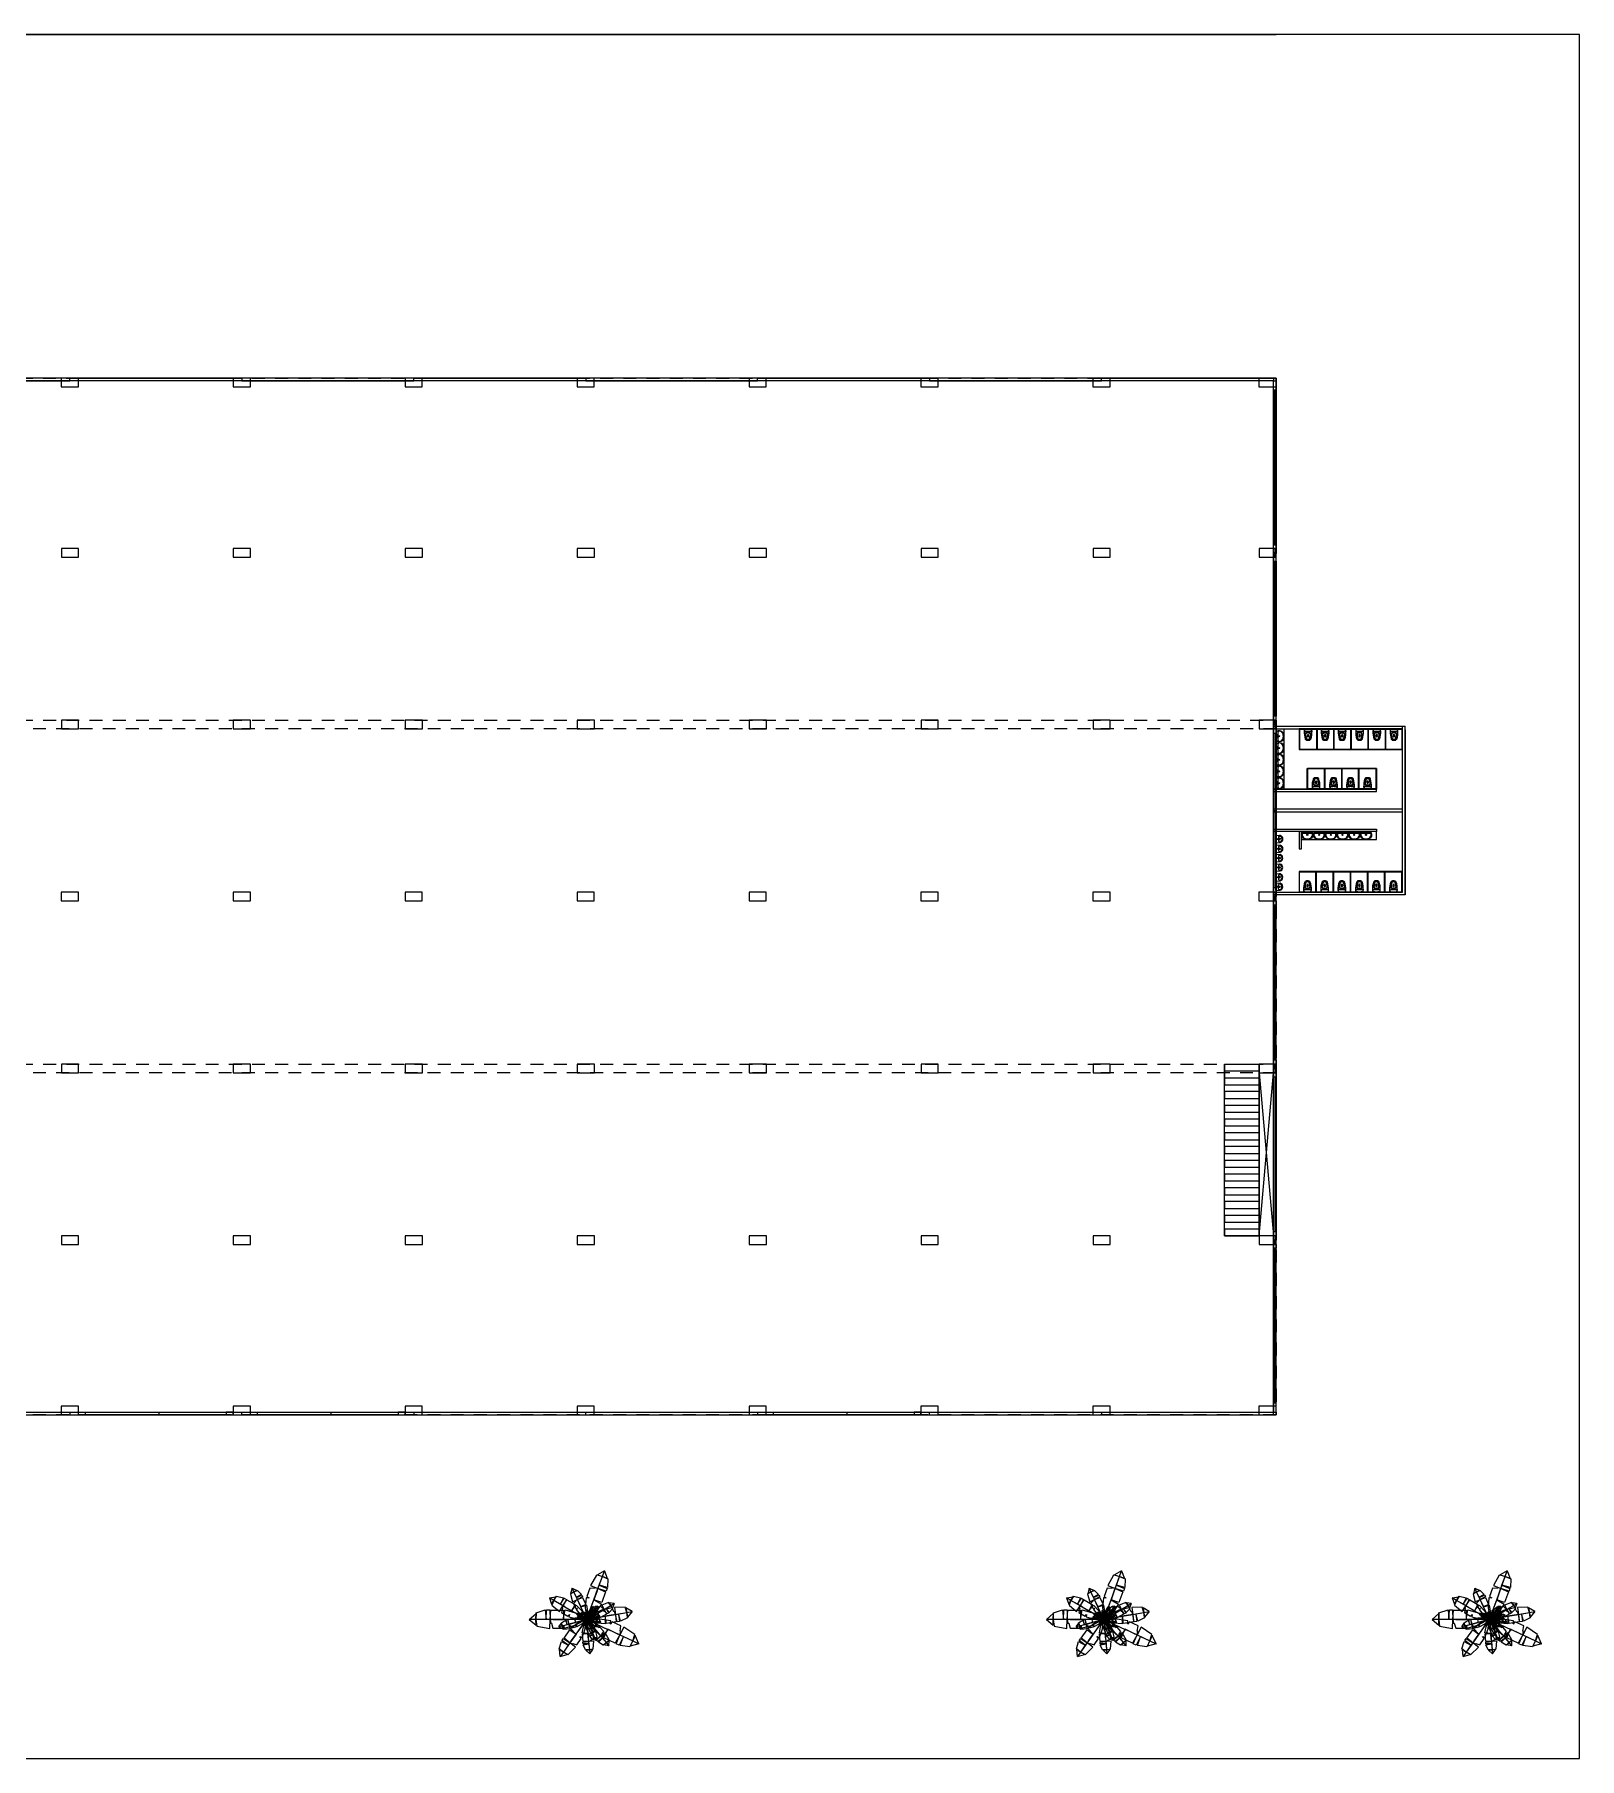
# Model space of a CAD drawing. Header units: millimetres. Extents: x 332 to 3202, y 307 to 1426.
# Drawn here: x 2839.2 to 2929.1, y 588.9 to 689.2 of the extents above; entities that cross this region are included whole.
import ezdxf

# ---------------------------------------------------------------- set-up
doc = ezdxf.new("R2010")
doc.units = ezdxf.units.MM
doc.linetypes.add('JIS_02_0.7', pattern=[1.35, 0.75, -0.6])

# ---------------------------------------------------------------- blocks, each defined once
blk = doc.blocks.new('vaso_cx_acoplada_1')
at = {"linetype": 'Continuous'}
for centre in [(-0.11, -0.24), (0.12, -0.24)]:
    blk.add_circle(centre, 0.008, dxfattribs=at)
for centre, radius, start, end in [((-0.11, -0.18), 0.11, 136.5326, 180), ((1.38, -0.2), 1.6, 179.59, 196.6011), ((-0.1, -0.18), 0.11, 136.5326, 164.4946), ((0, -0.21), 0.215, 163.9784, 171.5717), ((-0.2, -0.18), 0.008, 171.5717, 263.6349), ((0, -0.21), 0.215, 171.5717, 179.2851), ((0.01, 1.7), 1.9, 263.6349, 270), ((1.38, -0.2), 1.59, 180.5244, 196.1957), ((-0.25, -0.06), 0.07, 321.8555, 326.3665), ((-0.18, -0.11), 0.01, 95.7172, 146.3665), ((0.01, -1.99), 1.9, 90, 95.7172), ((-0.16, -0.12), 0.0225, 114.5237, 139.2949), ((-0.24, -0.06), 0.07, 321.8555, 326.3665), ((-0.08, -0.63), 0.08, 196.6011, 260.4041), ((-0.07, -0.36), 0.075, 120.5583, 184.2477), ((0.85, -0.29), 1, 184.2477, 200.2598), ((-0.07, -0.62), 0.08, 196.1957, 260.8899), ((-0.06, -0.38), 0.075, 116.109, 182.0289), ((0.66, -0.36), 0.8, 182.0289, 200.9188), ((0.01, -0.49), 0.225, 90, 120.5583), ((0.01, -0.52), 0.225, 90, 116.109), ((-0.06, -0.63), 0.026, 200.2598, 262.5367), ((0.01, -0.12), 0.586, 260.8899, 270), ((0.01, -0.12), 0.6, 260.4041, 270), ((-0.06, -0.63), 0.026, 200.9188, 262.8803), ((0.01, -0.12), 0.546, 262.5367, 270), ((0.03, -0.45), 0.0677, 144.0457, 163.2777), ((0.05, -0.45), 0.0893, 163.2777, 172.1219), ((-0.04, -0.44), 0.00416, 309.4719, 346.4901), ((-0.04, -0.45), 0.00501, 140.0137, 160.5298), ((0.02, -0.46), 0.0636, 167.7779, 198.8244), ((0.02, -0.46), 0.0664, 197.8884, 217.9267), ((0.01, -0.44), 0.0515, 119.7295, 144.0457), ((0.01, -0.47), 0.0536, 217.9267, 242.0063), ((0.01, -0.42), 0.0347, 90, 119.7295), ((0.01, -0.48), 0.0398, 242.0063, 270), ((0.01, -1.99), 1.9, 84.2828, 90), ((0.01, 1.7), 1.9, 270, 276.3651), ((0.01, -0.49), 0.225, 59.4417, 90), ((0.01, -0.52), 0.225, 63.891, 90), ((0.01, -0.42), 0.0347, 60.2705, 90), ((0.01, -0.48), 0.0398, 270, 297.9937), ((0.01, -0.12), 0.546, 270, 277.4633), ((0.01, -0.12), 0.586, 270, 279.1101), ((0.01, -0.12), 0.6, 270, 279.5959), ((0, -0.44), 0.0515, 35.9543, 60.2705), ((0, -0.47), 0.0536, 297.9937, 322.0733), ((-0.02, -0.45), 0.0677, 16.7223, 35.9543), ((-0.01, -0.46), 0.0664, 322.0733, 342.1116), ((-0.04, -0.45), 0.0893, 7.8781, 16.7223), ((0.06, -0.44), 0.00416, 193.5099, 230.5281), ((0.05, -0.45), 0.00501, 19.4702, 39.9863), ((-0.01, -0.46), 0.0636, 341.1756, 12.2221), ((0.07, -0.63), 0.026, 277.1197, 339.0812), ((0.07, -0.63), 0.026, 277.4633, 339.7402), ((-0.65, -0.36), 0.8, 339.0812, 357.9711), ((0.07, -0.38), 0.075, 357.9711, 63.891), ((-0.84, -0.29), 1, 339.7402, 355.7523), ((0.09, -0.62), 0.08, 279.1101, 343.8043), ((0.09, -0.63), 0.08, 279.5959, 343.3989), ((0.08, -0.36), 0.075, 355.7523, 59.4417), ((-1.36, -0.2), 1.59, 343.8043, 359.4756), ((-1.36, -0.2), 1.6, 343.3989, 0.41), ((0.17, -0.12), 0.0225, 40.7051, 65.4763), ((0.25, -0.06), 0.07, 213.6335, 218.1445), ((0.19, -0.11), 0.01, 33.6335, 84.2828), ((0.11, -0.18), 0.11, 15.5054, 43.4674), ((0.26, -0.06), 0.07, 213.6335, 218.1445), ((0.13, -0.18), 0.11, 0, 43.4674), ((0.01, -0.21), 0.215, 8.4283, 16.0216), ((0.22, -0.18), 0.008, 276.3651, 8.4283), ((0.01, -0.21), 0.215, 0.7149, 8.4283)]:
    blk.add_arc(centre, radius, start, end, dxfattribs=at)
blk = doc.blocks.new('mictorio')
for p, q in [((-0.21, 0), (0.21, 0)), ((-0.22, -0.01), (-0.2, -0.24)), ((-0.17, -0.19), (-0.16, -0.24)), ((-0.14, -0.16), (0.14, -0.16)), ((0.17, -0.19), (0.16, -0.24)), ((0.22, -0.01), (0.2, -0.24))]:
    blk.add_line(p, q)
for centre, radius in [((-0.03, -0.2), 0.0107), ((-0.03, -0.23), 0.0107), ((0, -0.07), 0.0286), ((0, -0.07), 0.0143), ((0, -0.18), 0.0107), ((0, -0.24), 0.0107), ((0.03, -0.2), 0.0107), ((0.03, -0.23), 0.0107)]:
    blk.add_circle(centre, radius)
for centre, radius, start, end in [((-0.21, -0.01), 0.00716, 90, 184.572), ((0.21, -0.01), 0.00716, 355.428, 90), ((-0.13, -0.23), 0.0737, 108.6318, 194.8504), ((0, -0.19), 0.209, 195.6529, 344.3471), ((-0.14, -0.19), 0.0286, 90, 187.7652), ((0, -0.18), 0.174, 198.6893, 341.3107), ((0.14, -0.19), 0.0286, 352.2348, 90), ((0.13, -0.23), 0.0737, 345.1496, 71.3682)]:
    blk.add_arc(centre, radius, start, end)
blk = doc.blocks.new('lavatorio_66x45')
blk.add_lwpolyline([(-0.28, -0.03, -0.247757), (-0.23, 0), (0, 0), (0.23, 0, -0.247757), (0.28, -0.03, -0.523187), (0.13, -0.44, -0.064231), (0, -0.45, -0.064231), (-0.13, -0.44, -0.523187)], format="xyb", close=True)
for points in [[(0.12, -0.41, 0.331039), (0.3, -0.19, 0.428943), (0.22, -0.11), (0, -0.11), (-0.22, -0.11, 0.428943), (-0.3, -0.19, 0.331039), (-0.12, -0.41)], [(-0.28, -0.05, -0.019603), (-0.27, -0.04, -0.247757), (-0.23, -0.01), (0.23, -0.01, -0.247757), (0.27, -0.04, -0.019603), (0.28, -0.05, -0.064281)]]:
    blk.add_lwpolyline(points, format="xyb")
for centre, radius in [((-0.07, -0.05), 0.0234), ((0, -0.19), 0.03), ((0, -0.05), 0.0234), ((0.07, -0.05), 0.0234)]:
    blk.add_circle(centre, radius)
for start, end in [(253.4907, 270), (270, 286.5093)]:
    blk.add_arc((0, 0.05), 0.477, start, end)
blk = doc.blocks.new('3DLF-P1')
at = {"color": 84}
blk.add_line((-0.98, 0, 0.17), (0, 0, 0.17), dxfattribs=at)
for points in [[(-19.36, 0, -5.26), (-17.06, 1.97, -1.97), (-17.11, 0, -1.36), (-19.36, 0, -5.26)], [(-19.36, 0, -5.26), (-17.06, -1.97, -1.97), (-17.11, 0, -1.36), (-19.36, 0, -5.26)], [(-17.11, 0, -1.36), (-17.01, 2.24, -1.53), (-13.94, 3.24, 0.14), (-13.65, 0, 0.64)], [(-17.11, 0, -1.36), (-16.8, -2.24, -1.41), (-12.43, -2.99, 1.04), (-12.35, 0, 1.39)], [(-13.65, 0, 0.64), (-13.51, 3.24, 0.39), (-12.42, 3.24, 1.02), (-12.35, 0, 1.39)], [(-12.35, 0, 1.39), (-12.1, 3.14, 2.23), (-7.85, 3.14, 2.23), (-7.85, 0, 1.39)]]:
    blk.add_3dface(points, dxfattribs=at)
for points, invisible_edges in [([(-12.35, 0, 1.39), (-12.1, -1.21, 1.71), (-11.85, -1.21, 1.71), (-11.85, 0, 1.39)], 4), ([(-11.85, 0, 1.39), (-11.85, -1.21, 1.71), (-11.35, -2.9, 2.16), (-11.35, 0, 1.39)], 5), ([(-11.35, 0, 1.39), (-11.35, -2.9, 2.16), (-8.1, -2.9, 2.16), (-7.85, -1.93, 1.9)], 9), ([(-11.35, 0, 1.39), (-7.85, 0, 1.39), (-7.85, -1.93, 1.9)], 10), ([(-7.88, 0, 1.39), (-7.29, 3.2, 1.86), (-3.87, 2.22, 1.08), (-3.94, 0, 0.69)], 4), ([(-7.88, 0, 1.39), (-7.82, -1.97, 1.73), (-7.54, -2.95, 1.86), (-3.88, -1.97, 1.04)], 9), ([(-7.88, 0, 1.39), (-3.88, -1.97, 1.04), (-1.22, -0.49, 0.3), (-0.98, 0, 0.17)], 1), ([(-3.94, 0, 0.69), (-3.87, 2.22, 1.08), (-1.21, 0.74, 0.35)], 9), ([(-3.94, 0, 0.69), (-1.21, 0.74, 0.35), (-0.98, 0, 0.17)], 1)]:
    blk.add_3dface(points, dxfattribs=dict(at, invisible_edges=invisible_edges))
blk = doc.blocks.new('PALMEIRA')
at = {"color": 252}
blk.add_circle((0, 0), 0.0227, dxfattribs=at)
at = {"color": 84}
for p, xscale, yscale, zscale, rotation in [((0, 0, 1.709), 0.03375, 0.03375, 0.03375, 250), ((0, 0, 1.69), 0.028125, 0.028125, 0.028125, 329.9999999999999), ((0, 0, 1.827), 0.028125, 0.028125, 0.028125, 329.9999999999999), ((0, 0, 1.911), 0.0225, 0.0225, 0.0225, 295.1447856306789), ((0, 0, 1.874), 0.020625, 0.020625, 0.020625, 210), ((0, 0.009, 1.755), 0.03000000000000001, 0.03000000000000001, 0.03000000000000001, 55), ((0, 0, 1.939), 0.01875000000000001, 0.01875000000000001, 0.01875000000000001, 15), ((0, 0, 1.912), 0.0225, 0.0225, 0.0225, 95), ((0, 0, 1.659), 0.03750000000000001, 0.03750000000000001, 0.03750000000000001, 155), ((0, 0, 1.805), 0.03000000000000001, 0.03000000000000001, 0.03000000000000001, 190)]:
    blk.add_blockref('3DLF-P1', p, dxfattribs=dict(at, xscale=xscale, yscale=yscale, zscale=zscale, rotation=rotation))
at = {"color": 84, "xscale": 0.03750000000000001, "yscale": 0.03750000000000001, "zscale": 0.03750000000000001}
blk.add_blockref('3DLF-P1', (0, 0, 1.635), dxfattribs=at)
at = {"color": 84, "extrusion": (0.721942, -0.193444, 0.664364), "xscale": 0.009375000000000001, "yscale": 0.009375000000000001, "zscale": 0.009375000000000001, "rotation": 257.2160735877907}
blk.add_blockref('3DLF-P1', (0, 1.455, 1.293), dxfattribs=at)
at = {"color": 56}
for p, xscale, yscale, zscale, rotation in [((0, 0, 1.696), 0.0225, 0.0225, 0.0225, 130.2363583092738), ((0, 0, 1.834), 0.015, 0.015, 0.015, 113.1985905136482), ((0, 0, 1.946), 0.01125, 0.01125, 0.01125, 230.1944289077348)]:
    blk.add_blockref('3DLF-P1', p, dxfattribs=dict(at, xscale=xscale, yscale=yscale, zscale=zscale, rotation=rotation))
at = {"color": 84, "extrusion": (-0.657265, 0.176114, 0.732793), "xscale": 0.009375000000000001, "yscale": 0.009375000000000001, "zscale": 0.009375000000000001, "rotation": 254.1723377001319}
blk.add_blockref('3DLF-P1', (0.005, 1.325, 1.426), dxfattribs=at)

msp = doc.modelspace()

# ---------------------------------------------------------------- linework, layer by layer
at = {"color": 3}
for p, q in [((2929.078, 689.159), (2773.478, 689.159)), ((2791.128, 689.159), (2911.428, 689.159)), ((2929.078, 669.159), (2929.078, 689.159)), ((2929.078, 608.859), (2929.078, 669.159)), ((2929.078, 608.859), (2929.078, 669.159)), ((2911.29, 648.909), (2918.931, 648.909)), ((2911.29, 648.759), (2918.781, 648.759)), ((2911.428, 639.26), (2911.428, 648.909)), ((2911.428, 643.934), (2911.428, 648.609)), ((2911.44, 648.909), (2911.44, 648.759)), ((2912.766, 648.759), (2912.766, 647.559)), ((2918.751, 648.729), (2912.766, 648.729)), ((2913.781, 648.759), (2912.781, 648.759)), ((2912.781, 648.759), (2912.781, 647.559)), ((2912.781, 648.759), (2912.781, 647.559)), ((2912.796, 648.759), (2912.796, 647.559)), ((2914.781, 648.759), (2913.781, 648.759)), ((2913.781, 648.759), (2913.781, 647.559)), ((2913.811, 648.759), (2913.811, 647.559)), ((2914.766, 648.759), (2914.766, 647.559)), ((2915.781, 648.759), (2914.781, 648.759)), ((2914.781, 648.759), (2914.781, 647.559)), ((2914.781, 648.759), (2914.781, 647.559)), ((2914.796, 648.759), (2914.796, 647.559)), ((2915.766, 648.759), (2915.766, 647.559)), ((2916.781, 648.759), (2915.781, 648.759)), ((2915.781, 648.759), (2915.781, 647.559)), ((2915.781, 648.759), (2915.781, 647.559)), ((2915.796, 648.759), (2915.796, 647.559)), ((2916.766, 648.759), (2916.766, 647.559)), ((2917.781, 648.759), (2916.781, 648.759)), ((2916.781, 648.759), (2916.781, 647.559)), ((2916.781, 648.759), (2916.781, 647.559)), ((2916.796, 648.759), (2916.796, 647.559)), ((2917.766, 648.759), (2917.766, 647.559)), ((2917.781, 648.759), (2917.781, 647.559)), ((2918.781, 648.759), (2917.781, 648.759)), ((2917.796, 648.759), (2917.796, 647.559)), ((2918.751, 648.759), (2918.751, 647.559)), ((2918.781, 639.259), (2918.781, 648.909)), ((2918.781, 647.559), (2918.781, 648.759)), ((2918.931, 639.109), (2918.931, 648.909)), ((2918.931, 648.709), (2918.931, 648.309)), ((2918.931, 648.409), (2918.931, 639.109)), ((2912.766, 647.589), (2918.781, 647.589)), ((2912.766, 647.559), (2912.781, 647.559)), ((2912.781, 647.559), (2913.781, 647.559)), ((2913.781, 647.559), (2913.781, 647.589)), ((2913.781, 647.559), (2914.781, 647.559)), ((2914.781, 647.559), (2915.781, 647.559)), ((2915.781, 647.559), (2916.781, 647.559)), ((2916.781, 647.559), (2917.781, 647.559)), ((2917.781, 647.559), (2918.781, 647.559)), ((2913.248, 645.259), (2913.248, 646.459)), ((2913.248, 646.459), (2917.278, 646.459)), ((2917.278, 646.429), (2913.248, 646.429)), ((2913.263, 645.259), (2913.263, 646.459)), ((2914.263, 646.459), (2913.263, 646.459)), ((2913.263, 645.259), (2913.263, 646.459)), ((2913.278, 645.259), (2913.278, 646.459)), ((2914.248, 645.259), (2914.248, 646.459)), ((2914.263, 645.259), (2914.263, 646.459)), ((2915.263, 646.459), (2914.263, 646.459)), ((2914.263, 645.259), (2914.263, 646.459)), ((2914.278, 645.259), (2914.278, 646.459)), ((2915.248, 645.259), (2915.248, 646.459)), ((2915.263, 645.259), (2915.263, 646.459)), ((2916.263, 646.459), (2915.263, 646.459)), ((2915.263, 645.259), (2915.263, 646.459)), ((2915.278, 645.259), (2915.278, 646.459)), ((2916.233, 645.259), (2916.233, 646.459)), ((2916.263, 645.259), (2916.263, 646.459)), ((2917.263, 646.459), (2916.263, 646.459)), ((2916.263, 646.459), (2916.263, 646.429)), ((2917.248, 645.259), (2917.248, 646.459)), ((2917.263, 645.259), (2917.263, 646.459)), ((2917.263, 645.259), (2917.263, 646.459)), ((2917.278, 646.459), (2917.263, 646.459)), ((2917.278, 645.259), (2917.278, 646.459)), ((2917.278, 646.459), (2917.278, 645.259)), ((2917.278, 645.259), (2911.278, 645.259)), ((2911.278, 645.259), (2912.263, 645.259)), ((2911.278, 645.109), (2917.278, 645.109)), ((2911.428, 645.259), (2911.428, 645.259)), ((2911.428, 644.109), (2911.428, 645.109)), ((2912.263, 645.259), (2912.248, 645.259)), ((2912.263, 645.259), (2913.263, 645.259)), ((2912.263, 645.259), (2912.278, 645.259)), ((2913.248, 645.289), (2917.278, 645.289)), ((2913.263, 645.259), (2914.263, 645.259)), ((2914.263, 645.259), (2915.263, 645.259)), ((2915.263, 645.259), (2916.263, 645.259)), ((2916.263, 645.259), (2916.233, 645.259)), ((2916.263, 645.259), (2917.263, 645.259)), ((2917.263, 645.259), (2917.278, 645.259)), ((2917.278, 645.109), (2917.278, 645.259)), ((2918.781, 644.084), (2911.278, 644.084)), ((2911.278, 643.934), (2918.781, 643.934)), ((2911.428, 644.084), (2911.428, 643.934)), ((2911.428, 639.259), (2911.428, 643.934)), ((2911.428, 643.934), (2911.428, 642.934)), ((2918.781, 643.934), (2918.781, 644.084)), ((2911.278, 642.934), (2917.278, 642.934)), ((2917.278, 642.934), (2917.278, 642.784)), ((2917.278, 642.784), (2911.278, 642.784)), ((2912.766, 642.784), (2912.766, 641.784)), ((2912.916, 641.784), (2912.916, 642.784)), ((2912.766, 641.784), (2912.916, 641.784)), ((2913.766, 640.459), (2912.766, 640.459)), ((2912.766, 640.459), (2912.766, 639.259)), ((2918.781, 640.429), (2912.766, 640.429)), ((2912.796, 639.259), (2912.796, 640.459)), ((2913.751, 639.259), (2913.751, 640.459)), ((2913.766, 639.259), (2913.766, 640.459)), ((2914.766, 640.459), (2913.766, 640.459)), ((2913.781, 639.259), (2913.781, 640.459)), ((2914.751, 639.259), (2914.751, 640.459)), ((2914.766, 639.259), (2914.766, 640.459)), ((2915.766, 640.459), (2914.766, 640.459)), ((2914.766, 639.259), (2914.766, 640.459)), ((2914.781, 639.259), (2914.781, 640.459)), ((2915.751, 639.259), (2915.751, 640.459)), ((2915.766, 639.259), (2915.766, 640.459)), ((2916.766, 640.459), (2915.766, 640.459)), ((2915.766, 639.259), (2915.766, 640.459)), ((2915.781, 639.259), (2915.781, 640.459)), ((2916.751, 639.259), (2916.751, 640.459)), ((2916.766, 639.259), (2916.766, 640.459)), ((2917.766, 640.459), (2916.766, 640.459)), ((2916.766, 639.259), (2916.766, 640.459)), ((2916.781, 639.259), (2916.781, 640.459)), ((2917.736, 639.259), (2917.736, 640.459)), ((2917.766, 639.259), (2917.766, 640.459)), ((2918.766, 640.459), (2917.766, 640.459)), ((2917.766, 640.459), (2917.766, 640.429)), ((2918.751, 639.259), (2918.751, 640.459)), ((2918.766, 639.259), (2918.766, 640.459)), ((2918.766, 639.259), (2918.766, 640.459)), ((2918.781, 640.459), (2918.766, 640.459)), ((2918.781, 639.259), (2918.781, 640.459)), ((2911.278, 639.259), (2911.428, 639.26)), ((2911.278, 639.259), (2918.781, 639.259)), ((2918.931, 639.109), (2911.278, 639.109)), ((2911.428, 639.259), (2911.431, 639.109)), ((2912.766, 639.259), (2913.766, 639.259)), ((2912.766, 639.259), (2913.766, 639.259)), ((2912.766, 639.259), (2912.796, 639.259)), ((2912.796, 639.289), (2918.781, 639.289)), ((2913.766, 639.259), (2913.751, 639.259)), ((2913.766, 639.259), (2914.766, 639.259)), ((2913.766, 639.259), (2913.781, 639.259)), ((2918.931, 639.109), (2913.781, 639.109)), ((2914.766, 639.259), (2915.766, 639.259)), ((2915.766, 639.259), (2916.766, 639.259)), ((2916.766, 639.259), (2917.766, 639.259)), ((2917.766, 639.259), (2917.736, 639.259)), ((2917.766, 639.259), (2918.766, 639.259)), ((2918.766, 639.259), (2918.781, 639.259)), ((2929.078, 588.859), (2929.078, 608.859)), ((2791.128, 588.859), (2911.428, 588.859)), ((2791.128, 588.859), (2929.078, 588.859))]:
    msp.add_line(p, q, dxfattribs=at)
for p, q in [((2911.428, 669.159), (2791.128, 669.159)), ((2911.278, 669.009), (2791.278, 669.009)), ((2831.278, 669.009), (2841.278, 669.009)), ((2841.778, 669.159), (2840.778, 669.159)), ((2840.778, 669.159), (2840.778, 668.659)), ((2841.278, 669.009), (2841.278, 669.159)), ((2841.278, 669.159), (2851.278, 669.159)), ((2841.778, 668.659), (2841.778, 669.159)), ((2851.778, 669.159), (2850.778, 669.159)), ((2850.778, 669.159), (2850.778, 668.659)), ((2851.278, 669.159), (2851.278, 669.009)), ((2851.278, 669.009), (2861.278, 669.009)), ((2851.778, 668.659), (2851.778, 669.159)), ((2861.778, 669.159), (2860.778, 669.159)), ((2860.778, 669.159), (2860.778, 668.659)), ((2861.278, 669.009), (2861.278, 669.159)), ((2861.278, 669.159), (2871.278, 669.159)), ((2861.778, 668.659), (2861.778, 669.159)), ((2871.778, 669.159), (2870.778, 669.159)), ((2870.778, 669.159), (2870.778, 668.659)), ((2871.278, 669.159), (2871.278, 669.009)), ((2871.278, 669.009), (2881.278, 669.009)), ((2871.778, 668.659), (2871.778, 669.159)), ((2881.778, 669.159), (2880.778, 669.159)), ((2880.778, 669.159), (2880.778, 668.659)), ((2881.278, 669.009), (2881.278, 669.159)), ((2881.278, 669.159), (2891.278, 669.159)), ((2881.778, 668.659), (2881.778, 669.159)), ((2891.778, 669.159), (2890.778, 669.159)), ((2890.778, 669.159), (2890.778, 668.659)), ((2891.278, 669.159), (2891.278, 669.009)), ((2891.278, 669.009), (2901.278, 669.009)), ((2891.778, 668.659), (2891.778, 669.159)), ((2901.778, 669.159), (2900.778, 669.159)), ((2900.778, 669.159), (2900.778, 668.659)), ((2901.278, 669.009), (2901.278, 669.159)), ((2901.278, 669.159), (2911.278, 669.159)), ((2901.778, 668.659), (2901.778, 669.159)), ((2911.431, 669.159), (2910.431, 669.159)), ((2910.431, 669.159), (2910.431, 668.659)), ((2911.278, 669.159), (2911.278, 669.009)), ((2911.278, 609.009), (2911.278, 669.009)), ((2911.278, 669.009), (2911.428, 669.009)), ((2911.428, 608.859), (2911.428, 669.159)), ((2911.428, 669.159), (2911.431, 669.159)), ((2911.428, 669.009), (2911.428, 659.009)), ((2911.428, 659.009), (2911.428, 669.009)), ((2911.428, 669.009), (2911.428, 659.009)), ((2911.428, 669.009), (2911.431, 669.009)), ((2911.431, 668.659), (2911.431, 669.159)), ((2840.778, 668.659), (2841.778, 668.659)), ((2850.778, 668.659), (2851.778, 668.659)), ((2860.778, 668.659), (2861.778, 668.659)), ((2870.778, 668.659), (2871.778, 668.659)), ((2880.778, 668.659), (2881.778, 668.659)), ((2890.778, 668.659), (2891.778, 668.659)), ((2900.778, 668.659), (2901.778, 668.659)), ((2910.431, 668.659), (2911.431, 668.659)), ((2911.278, 668.659), (2911.353, 668.659)), ((2911.428, 668.459), (2911.278, 668.459)), ((2911.278, 668.459), (2911.278, 659.459)), ((2911.353, 668.459), (2911.353, 659.459)), ((2911.428, 668.659), (2911.428, 668.459)), ((2841.785, 659.259), (2840.785, 659.259)), ((2840.785, 659.259), (2840.785, 658.759)), ((2841.785, 658.759), (2841.785, 659.259)), ((2851.785, 659.259), (2850.785, 659.259)), ((2850.785, 659.259), (2850.785, 658.759)), ((2851.785, 658.759), (2851.785, 659.259)), ((2861.785, 659.259), (2860.785, 659.259)), ((2860.785, 659.259), (2860.785, 658.759)), ((2861.785, 658.759), (2861.785, 659.259)), ((2871.785, 659.259), (2870.785, 659.259)), ((2870.785, 659.259), (2870.785, 658.759)), ((2871.785, 658.759), (2871.785, 659.259)), ((2881.785, 659.259), (2880.785, 659.259)), ((2880.785, 659.259), (2880.785, 658.759)), ((2881.785, 658.759), (2881.785, 659.259)), ((2891.785, 659.259), (2890.785, 659.259)), ((2890.785, 659.259), (2890.785, 658.759)), ((2891.785, 658.759), (2891.785, 659.259)), ((2901.785, 659.259), (2900.785, 659.259)), ((2900.785, 659.259), (2900.785, 658.759)), ((2901.785, 658.759), (2901.785, 659.259)), ((2911.438, 659.259), (2910.438, 659.259)), ((2910.438, 659.259), (2910.438, 658.759)), ((2911.278, 659.459), (2911.428, 659.459)), ((2911.278, 659.259), (2911.438, 659.259)), ((2911.428, 659.009), (2911.278, 659.009)), ((2911.278, 659.009), (2911.278, 649.009)), ((2911.353, 659.259), (2911.353, 658.759)), ((2911.438, 658.759), (2911.438, 659.259)), ((2840.785, 658.759), (2841.785, 658.759)), ((2850.785, 658.759), (2851.785, 658.759)), ((2860.785, 658.759), (2861.785, 658.759)), ((2870.785, 658.759), (2871.785, 658.759)), ((2880.785, 658.759), (2881.785, 658.759)), ((2890.785, 658.759), (2891.785, 658.759)), ((2900.785, 658.759), (2901.785, 658.759)), ((2910.438, 658.759), (2911.438, 658.759)), ((2911.278, 658.759), (2911.278, 658.509)), ((2911.278, 658.759), (2911.438, 658.759)), ((2911.278, 658.509), (2911.428, 658.509)), ((2911.353, 658.509), (2911.353, 649.509)), ((2911.428, 658.509), (2911.428, 649.509)), ((2841.785, 649.259), (2840.785, 649.259)), ((2840.785, 649.259), (2840.785, 648.759)), ((2841.785, 648.759), (2841.785, 649.259)), ((2851.785, 649.259), (2850.785, 649.259)), ((2850.785, 649.259), (2850.785, 648.759)), ((2851.785, 648.759), (2851.785, 649.259)), ((2861.785, 649.259), (2860.785, 649.259)), ((2860.785, 649.259), (2860.785, 648.759)), ((2861.785, 648.759), (2861.785, 649.259)), ((2871.785, 649.259), (2870.785, 649.259)), ((2870.785, 649.259), (2870.785, 648.759)), ((2871.785, 648.759), (2871.785, 649.259)), ((2881.785, 649.259), (2880.785, 649.259)), ((2880.785, 649.259), (2880.785, 648.759)), ((2881.785, 648.759), (2881.785, 649.259)), ((2891.785, 649.259), (2890.785, 649.259)), ((2890.785, 649.259), (2890.785, 648.759)), ((2891.785, 648.759), (2891.785, 649.259)), ((2901.785, 649.259), (2900.785, 649.259)), ((2900.785, 649.259), (2900.785, 648.759)), ((2901.785, 648.759), (2901.785, 649.259)), ((2911.438, 649.259), (2910.438, 649.259)), ((2910.438, 649.259), (2910.438, 648.759)), ((2911.428, 649.509), (2911.278, 649.509)), ((2911.278, 649.509), (2911.278, 649.259)), ((2911.278, 649.259), (2911.438, 649.259)), ((2911.278, 649.009), (2911.428, 649.009)), ((2911.353, 649.259), (2911.353, 648.759)), ((2911.428, 649.109), (2911.428, 648.609)), ((2911.428, 649.109), (2911.428, 648.609)), ((2911.428, 649.009), (2911.428, 639.009)), ((2911.438, 648.759), (2911.438, 649.259)), ((2840.785, 648.759), (2841.785, 648.759)), ((2850.785, 648.759), (2851.785, 648.759)), ((2860.785, 648.759), (2861.785, 648.759)), ((2870.785, 648.759), (2871.785, 648.759)), ((2880.785, 648.759), (2881.785, 648.759)), ((2890.785, 648.759), (2891.785, 648.759)), ((2900.785, 648.759), (2901.785, 648.759)), ((2910.438, 648.759), (2911.438, 648.759)), ((2911.278, 648.759), (2911.278, 648.509)), ((2911.278, 648.759), (2911.438, 648.759)), ((2911.278, 648.509), (2911.428, 648.509)), ((2911.353, 648.509), (2911.353, 639.509)), ((2911.428, 648.509), (2911.428, 639.509)), ((2918.931, 648.309), (2918.931, 647.909)), ((2918.931, 647.509), (2918.931, 647.109)), ((2918.931, 646.709), (2918.931, 646.309)), ((2918.931, 645.909), (2918.931, 645.509)), ((2918.931, 645.109), (2918.931, 644.709)), ((2918.931, 644.309), (2918.931, 643.909)), ((2918.931, 643.509), (2918.931, 643.109)), ((2918.931, 642.709), (2918.931, 642.309)), ((2918.931, 641.909), (2918.931, 641.509)), ((2918.931, 641.109), (2918.931, 640.709)), ((2918.931, 640.309), (2918.931, 639.909)), ((2841.778, 639.259), (2840.778, 639.259)), ((2840.778, 639.259), (2840.778, 638.759)), ((2841.778, 638.759), (2841.778, 639.259)), ((2851.778, 639.259), (2850.778, 639.259)), ((2850.778, 639.259), (2850.778, 638.759)), ((2851.778, 638.759), (2851.778, 639.259)), ((2861.778, 639.259), (2860.778, 639.259)), ((2860.778, 639.259), (2860.778, 638.759)), ((2861.778, 638.759), (2861.778, 639.259)), ((2871.778, 639.259), (2870.778, 639.259)), ((2870.778, 639.259), (2870.778, 638.759)), ((2871.778, 638.759), (2871.778, 639.259)), ((2881.778, 639.259), (2880.778, 639.259)), ((2880.778, 639.259), (2880.778, 638.759)), ((2881.778, 638.759), (2881.778, 639.259)), ((2891.778, 639.259), (2890.778, 639.259)), ((2890.778, 639.259), (2890.778, 638.759)), ((2891.778, 638.759), (2891.778, 639.259)), ((2901.778, 639.259), (2900.778, 639.259)), ((2900.778, 639.259), (2900.778, 638.759)), ((2901.778, 638.759), (2901.778, 639.259)), ((2911.431, 639.259), (2910.431, 639.259)), ((2910.431, 639.259), (2910.431, 638.759)), ((2912.271, 639.109), (2911.271, 639.109)), ((2911.428, 639.509), (2911.278, 639.509)), ((2911.278, 639.509), (2911.278, 639.259)), ((2912.278, 639.109), (2911.278, 639.109)), ((2911.428, 639.009), (2911.278, 639.009)), ((2911.278, 639.009), (2911.278, 629.009)), ((2911.353, 639.259), (2911.353, 638.759)), ((2911.431, 638.759), (2911.431, 639.259)), ((2918.931, 639.509), (2918.931, 639.109)), ((2840.778, 638.759), (2841.778, 638.759)), ((2850.778, 638.759), (2851.778, 638.759)), ((2860.778, 638.759), (2861.778, 638.759)), ((2870.778, 638.759), (2871.778, 638.759)), ((2880.778, 638.759), (2881.778, 638.759)), ((2890.778, 638.759), (2891.778, 638.759)), ((2900.778, 638.759), (2901.778, 638.759)), ((2910.431, 638.759), (2911.431, 638.759)), ((2911.428, 638.509), (2911.278, 638.509)), ((2911.278, 638.509), (2911.278, 629.509)), ((2911.353, 638.509), (2911.353, 629.509)), ((2911.428, 638.759), (2911.428, 638.509)), ((2911.428, 638.759), (2911.431, 638.759)), ((2841.785, 629.259), (2840.785, 629.259)), ((2840.785, 629.259), (2840.785, 628.759)), ((2841.785, 628.759), (2841.785, 629.259)), ((2851.785, 629.259), (2850.785, 629.259)), ((2850.785, 629.259), (2850.785, 628.759)), ((2851.785, 628.759), (2851.785, 629.259)), ((2861.785, 629.259), (2860.785, 629.259)), ((2860.785, 629.259), (2860.785, 628.759)), ((2861.785, 628.759), (2861.785, 629.259)), ((2871.785, 629.259), (2870.785, 629.259)), ((2870.785, 629.259), (2870.785, 628.759)), ((2871.785, 628.759), (2871.785, 629.259)), ((2881.785, 629.259), (2880.785, 629.259)), ((2880.785, 629.259), (2880.785, 628.759)), ((2881.785, 628.759), (2881.785, 629.259)), ((2891.785, 629.259), (2890.785, 629.259)), ((2890.785, 629.259), (2890.785, 628.759)), ((2891.785, 628.759), (2891.785, 629.259)), ((2901.785, 629.259), (2900.785, 629.259)), ((2900.785, 629.259), (2900.785, 628.759)), ((2901.785, 628.759), (2901.785, 629.259)), ((2908.438, 619.259), (2908.438, 629.259)), ((2908.438, 629.259), (2910.438, 629.259)), ((2908.438, 629.259), (2908.438, 628.859)), ((2911.438, 629.259), (2910.438, 629.259)), ((2910.438, 629.259), (2910.438, 628.759)), ((2911.278, 629.509), (2911.428, 629.509)), ((2911.278, 629.259), (2911.438, 629.259)), ((2911.278, 629.009), (2911.428, 629.009)), ((2911.353, 629.259), (2911.353, 628.759)), ((2911.428, 629.509), (2911.428, 629.259)), ((2911.428, 629.259), (2911.428, 629.259)), ((2911.428, 629.009), (2911.428, 619.009)), ((2911.438, 628.759), (2911.438, 629.259)), ((2840.785, 628.759), (2841.785, 628.759)), ((2850.785, 628.759), (2851.785, 628.759)), ((2860.785, 628.759), (2861.785, 628.759)), ((2870.785, 628.759), (2871.785, 628.759)), ((2880.785, 628.759), (2881.785, 628.759)), ((2890.785, 628.759), (2891.785, 628.759)), ((2900.785, 628.759), (2901.785, 628.759)), ((2908.438, 628.859), (2910.438, 628.859)), ((2908.438, 628.859), (2908.438, 628.459)), ((2908.438, 628.459), (2910.438, 628.459)), ((2908.438, 628.459), (2908.438, 628.059)), ((2908.438, 628.059), (2910.438, 628.059)), ((2910.438, 628.059), (2910.438, 627.659)), ((2911.278, 628.759), (2911.278, 628.509)), ((2911.278, 628.759), (2911.438, 628.759)), ((2911.278, 628.509), (2911.428, 628.509)), ((2911.353, 628.509), (2911.353, 619.509)), ((2911.428, 628.509), (2911.428, 619.509)), ((2910.438, 627.659), (2908.438, 627.659)), ((2908.438, 627.659), (2908.438, 627.259)), ((2908.438, 627.259), (2910.438, 627.259)), ((2910.438, 627.259), (2910.438, 626.859)), ((2910.438, 626.859), (2908.438, 626.859)), ((2908.438, 626.859), (2908.438, 626.459)), ((2908.438, 626.459), (2910.438, 626.459)), ((2910.438, 626.059), (2908.438, 626.059)), ((2908.438, 626.059), (2908.438, 625.659)), ((2910.438, 626.459), (2910.438, 626.059)), ((2908.438, 625.659), (2910.438, 625.659)), ((2910.438, 625.259), (2908.438, 625.259)), ((2908.438, 625.259), (2908.438, 624.859)), ((2910.438, 625.659), (2910.438, 625.259)), ((2908.438, 624.859), (2910.438, 624.859)), ((2910.438, 624.459), (2908.438, 624.459)), ((2908.438, 624.459), (2908.438, 624.059)), ((2908.438, 624.059), (2910.438, 624.059)), ((2910.438, 624.859), (2910.438, 624.459)), ((2910.438, 624.059), (2910.438, 623.659)), ((2910.438, 623.659), (2908.438, 623.659)), ((2908.438, 623.659), (2908.438, 623.259)), ((2908.438, 623.259), (2910.438, 623.259)), ((2910.438, 623.259), (2910.438, 622.859)), ((2910.438, 622.859), (2908.438, 622.859)), ((2908.438, 622.859), (2908.438, 622.459)), ((2908.438, 622.459), (2910.438, 622.459)), ((2910.438, 622.059), (2908.438, 622.059)), ((2908.438, 622.059), (2908.438, 621.659)), ((2910.438, 622.459), (2910.438, 622.059)), ((2908.438, 621.659), (2910.438, 621.659)), ((2910.438, 621.259), (2908.438, 621.259)), ((2908.438, 621.259), (2908.438, 620.859)), ((2908.438, 620.859), (2910.438, 620.859)), ((2910.438, 621.659), (2910.438, 621.259)), ((2910.438, 620.859), (2910.438, 620.459)), ((2910.438, 620.459), (2908.438, 620.459)), ((2908.438, 620.459), (2908.438, 620.059)), ((2908.438, 620.059), (2910.438, 620.059)), ((2910.438, 620.059), (2910.438, 619.659)), ((2841.785, 619.259), (2840.785, 619.259)), ((2840.785, 619.259), (2840.785, 618.759)), ((2841.785, 618.759), (2841.785, 619.259)), ((2851.785, 619.259), (2850.785, 619.259)), ((2850.785, 619.259), (2850.785, 618.759)), ((2851.785, 618.759), (2851.785, 619.259)), ((2861.785, 619.259), (2860.785, 619.259)), ((2860.785, 619.259), (2860.785, 618.759)), ((2861.785, 618.759), (2861.785, 619.259)), ((2871.785, 619.259), (2870.785, 619.259)), ((2870.785, 619.259), (2870.785, 618.759)), ((2871.785, 618.759), (2871.785, 619.259)), ((2881.785, 619.259), (2880.785, 619.259)), ((2880.785, 619.259), (2880.785, 618.759)), ((2881.785, 618.759), (2881.785, 619.259)), ((2891.785, 619.259), (2890.785, 619.259)), ((2890.785, 619.259), (2890.785, 618.759)), ((2891.785, 618.759), (2891.785, 619.259)), ((2901.785, 619.259), (2900.785, 619.259)), ((2900.785, 619.259), (2900.785, 618.759)), ((2901.785, 618.759), (2901.785, 619.259)), ((2910.438, 619.659), (2908.438, 619.659)), ((2908.438, 619.659), (2908.438, 619.259)), ((2910.438, 619.259), (2908.438, 619.259)), ((2908.438, 619.259), (2910.438, 619.259)), ((2911.438, 619.259), (2910.438, 619.259)), ((2911.428, 619.509), (2911.278, 619.509)), ((2911.278, 619.509), (2911.278, 619.259)), ((2911.428, 619.009), (2911.278, 619.009)), ((2911.278, 619.009), (2911.278, 609.009)), ((2911.353, 619.259), (2911.353, 618.759)), ((2911.438, 618.759), (2911.438, 619.259)), ((2840.785, 618.759), (2841.785, 618.759)), ((2850.785, 618.759), (2851.785, 618.759)), ((2860.785, 618.759), (2861.785, 618.759)), ((2870.785, 618.759), (2871.785, 618.759)), ((2880.785, 618.759), (2881.785, 618.759)), ((2890.785, 618.759), (2891.785, 618.759)), ((2900.785, 618.759), (2901.785, 618.759)), ((2911.428, 618.559), (2911.278, 618.559)), ((2911.278, 618.559), (2911.278, 609.559)), ((2911.353, 618.559), (2911.353, 609.559)), ((2911.428, 618.759), (2911.428, 618.559)), ((2911.428, 609.459), (2911.428, 618.509)), ((2791.128, 608.859), (2911.428, 608.859)), ((2791.278, 609.009), (2911.278, 609.009)), ((2831.278, 609.009), (2841.278, 609.009)), ((2841.778, 609.359), (2840.778, 609.359)), ((2840.778, 609.359), (2840.778, 608.859)), ((2840.778, 608.859), (2841.778, 608.859)), ((2841.278, 609.009), (2841.278, 608.859)), ((2841.278, 608.859), (2851.278, 608.859)), ((2841.778, 608.859), (2841.778, 609.359)), ((2851.778, 609.359), (2850.778, 609.359)), ((2850.778, 609.359), (2850.778, 608.859)), ((2850.778, 608.859), (2851.778, 608.859)), ((2851.278, 608.859), (2851.278, 609.009)), ((2851.278, 609.009), (2861.278, 609.009)), ((2851.778, 608.859), (2851.778, 609.359)), ((2861.778, 609.359), (2860.778, 609.359)), ((2860.778, 609.359), (2860.778, 608.859)), ((2860.778, 608.859), (2861.778, 608.859)), ((2861.278, 609.009), (2861.278, 608.859)), ((2861.278, 608.859), (2871.278, 608.859)), ((2861.778, 608.859), (2861.778, 609.359)), ((2871.778, 609.359), (2870.778, 609.359)), ((2870.778, 609.359), (2870.778, 608.859)), ((2870.778, 608.859), (2871.778, 608.859)), ((2871.278, 608.859), (2871.278, 609.009)), ((2871.278, 609.009), (2881.278, 609.009)), ((2871.778, 608.859), (2871.778, 609.359)), ((2881.778, 609.359), (2880.778, 609.359)), ((2880.778, 609.359), (2880.778, 608.859)), ((2880.778, 608.859), (2881.778, 608.859)), ((2881.278, 609.009), (2881.278, 608.859)), ((2881.278, 608.859), (2891.278, 608.859)), ((2881.778, 608.859), (2881.778, 609.359)), ((2891.778, 609.359), (2890.778, 609.359)), ((2890.778, 609.359), (2890.778, 608.859)), ((2890.778, 608.859), (2891.778, 608.859)), ((2891.278, 608.859), (2891.278, 609.009)), ((2891.278, 609.009), (2901.278, 609.009)), ((2891.778, 608.859), (2891.778, 609.359)), ((2901.778, 609.359), (2900.778, 609.359)), ((2900.778, 609.359), (2900.778, 608.859)), ((2900.778, 608.859), (2901.778, 608.859)), ((2901.278, 609.009), (2901.278, 608.859)), ((2901.278, 608.859), (2911.278, 608.859)), ((2901.778, 608.859), (2901.778, 609.359)), ((2911.431, 609.359), (2910.431, 609.359)), ((2910.431, 609.359), (2910.431, 608.859)), ((2910.431, 608.859), (2911.431, 608.859)), ((2911.278, 609.559), (2911.428, 609.559)), ((2911.278, 609.359), (2911.278, 609.459)), ((2911.353, 609.359), (2911.278, 609.359)), ((2911.278, 608.859), (2911.278, 609.009)), ((2911.278, 609.009), (2911.428, 609.009)), ((2911.431, 608.859), (2911.431, 609.359))]:
    msp.add_line(p, q)
at = {"color": 1}
for p, q in [((2911.428, 639.109), (2911.428, 649.109)), ((2911.428, 648.509), (2911.428, 648.659)), ((2911.428, 648.509), (2911.428, 644.009)), ((2911.428, 644.084), (2911.428, 645.084)), ((2911.428, 644.084), (2911.428, 645.084)), ((2911.428, 644.009), (2911.428, 644.084)), ((2911.428, 644.009), (2911.428, 639.509)), ((2911.428, 644.009), (2911.428, 643.934)), ((2911.428, 643.934), (2911.428, 642.934)), ((2911.428, 639.359), (2911.428, 639.509)), ((2910.438, 619.259), (2910.438, 629.259)), ((2910.438, 628.759), (2911.278, 628.759)), ((2910.438, 628.759), (2910.438, 619.259)), ((2910.438, 628.759), (2911.278, 619.259)), ((2910.438, 619.259), (2911.278, 628.759)), ((2910.438, 619.259), (2910.438, 618.759)), ((2911.278, 619.259), (2910.438, 619.259)), ((2910.438, 618.759), (2911.438, 618.759)), ((2841.778, 609.009), (2842.178, 609.009)), ((2841.778, 608.859), (2841.778, 609.009)), ((2841.778, 609.009), (2842.178, 609.009)), ((2841.778, 609.009), (2842.178, 609.009)), ((2841.778, 608.859), (2841.778, 609.009)), ((2841.778, 609.009), (2842.178, 609.009)), ((2842.178, 608.859), (2841.778, 608.859)), ((2842.178, 608.859), (2841.778, 608.859)), ((2842.178, 609.009), (2842.178, 608.859)), ((2842.178, 609.009), (2850.378, 609.009)), ((2842.178, 609.009), (2842.178, 608.859)), ((2842.178, 609.009), (2850.378, 609.009)), ((2850.378, 608.859), (2842.178, 608.859)), ((2842.178, 608.859), (2850.778, 608.859)), ((2842.178, 608.859), (2846.478, 608.859)), ((2850.378, 608.859), (2842.178, 608.859)), ((2842.178, 608.859), (2850.778, 608.859)), ((2842.178, 608.859), (2846.478, 608.859)), ((2846.478, 608.859), (2846.478, 609.009)), ((2846.478, 608.859), (2846.478, 609.009)), ((2850.378, 609.009), (2850.378, 608.859)), ((2850.778, 609.009), (2850.378, 609.009)), ((2850.378, 609.009), (2850.378, 608.859)), ((2850.378, 609.009), (2850.378, 608.859)), ((2850.778, 609.009), (2850.378, 609.009)), ((2850.378, 609.009), (2850.378, 608.859)), ((2850.778, 608.859), (2850.778, 609.009)), ((2850.778, 608.859), (2850.778, 609.009)), ((2851.781, 609.009), (2852.181, 609.009)), ((2851.781, 608.859), (2851.781, 609.009)), ((2851.781, 609.009), (2852.181, 609.009)), ((2852.181, 608.859), (2851.781, 608.859)), ((2852.181, 609.009), (2852.181, 608.859)), ((2852.181, 609.009), (2860.381, 609.009)), ((2860.381, 608.859), (2852.181, 608.859)), ((2852.181, 608.859), (2860.781, 608.859)), ((2852.181, 608.859), (2856.481, 608.859)), ((2856.481, 608.859), (2856.481, 609.009)), ((2860.381, 609.009), (2860.381, 608.859)), ((2860.781, 609.009), (2860.381, 609.009)), ((2860.381, 609.009), (2860.381, 608.859)), ((2860.781, 608.859), (2860.781, 609.009)), ((2881.778, 609.009), (2882.178, 609.009)), ((2881.778, 608.859), (2881.778, 609.009)), ((2881.778, 609.009), (2882.178, 609.009)), ((2882.178, 608.859), (2881.778, 608.859)), ((2882.178, 609.009), (2882.178, 608.859)), ((2882.178, 609.009), (2890.378, 609.009)), ((2890.378, 608.859), (2882.178, 608.859)), ((2882.178, 608.859), (2890.778, 608.859)), ((2882.178, 608.859), (2886.478, 608.859)), ((2886.478, 608.859), (2886.478, 609.009)), ((2890.378, 609.009), (2890.378, 608.859)), ((2890.778, 609.009), (2890.378, 609.009)), ((2890.378, 609.009), (2890.378, 608.859)), ((2890.778, 608.859), (2890.778, 609.009))]:
    msp.add_line(p, q, dxfattribs=at)
at = {"color": 7, "true_color": 0xffffff}
for p, q in [((2911.878, 648.759), (2911.878, 645.259)), ((2911.278, 644.009), (2911.378, 644.009)), ((2912.916, 642.333), (2917.278, 642.333)), ((2917.278, 642.333), (2917.278, 642.784))]:
    msp.add_line(p, q, dxfattribs=at)
at = {"color": 1, "linetype": 'JIS_02_0.7', "lineweight": -3}
for points in [[(2791.121, 669.159), (2911.431, 669.159), (2911.44, 648.759), (2791.128, 648.759)], [(2791.128, 649.259), (2911.44, 649.259), (2911.438, 628.759), (2791.128, 628.759)], [(2791.128, 629.259), (2911.438, 629.259), (2911.428, 608.859), (2791.128, 608.859)]]:
    msp.add_lwpolyline(points, close=True, dxfattribs=at)

# ---------------------------------------------------------------- block references
at = {"color": 3}
for name, p, rotation in [('lavatorio_66x45', (2911.428, 648.333), 90), ('lavatorio_66x45', (2911.428, 647.646), 90), ('lavatorio_66x45', (2911.428, 646.965), 90), ('lavatorio_66x45', (2911.428, 646.284), 90), ('lavatorio_66x45', (2911.428, 645.597), 90), ('vaso_cx_acoplada_1', (2913.763, 645.195), 179.999999999994), ('vaso_cx_acoplada_1', (2914.783, 645.199), 179.999999999994), ('vaso_cx_acoplada_1', (2915.769, 645.199), 179.999999999994), ('vaso_cx_acoplada_1', (2916.763, 645.195), 179.999999999994), ('mictorio', (2911.428, 641.788), 89.8356227676094), ('mictorio', (2911.429, 642.354), 89.8356227676094), ('mictorio', (2911.425, 640.697), 89.8356227676094), ('mictorio', (2911.426, 641.245), 89.8356227676094), ('mictorio', (2911.423, 640.127), 89.8356227676094), ('vaso_cx_acoplada_1', (2916.286, 639.199), 179.999999999994), ('vaso_cx_acoplada_1', (2917.271, 639.199), 179.999999999994), ('mictorio', (2911.421, 639.577), 89.8356227676094), ('vaso_cx_acoplada_1', (2913.266, 639.195), 179.999999999994), ('vaso_cx_acoplada_1', (2914.266, 639.195), 179.999999999994), ('vaso_cx_acoplada_1', (2915.266, 639.195), 179.999999999994), ('vaso_cx_acoplada_1', (2918.266, 639.195), 179.999999999994)]:
    msp.add_blockref(name, p, dxfattribs=dict(at, rotation=rotation))
for name, p in [('vaso_cx_acoplada_1', (2913.281, 648.823)), ('vaso_cx_acoplada_1', (2914.275, 648.818)), ('vaso_cx_acoplada_1', (2915.261, 648.818)), ('vaso_cx_acoplada_1', (2916.281, 648.823)), ('vaso_cx_acoplada_1', (2917.281, 648.823)), ('vaso_cx_acoplada_1', (2918.281, 648.823)), ('lavatorio_66x45', (2913.247, 642.787)), ('lavatorio_66x45', (2913.934, 642.787)), ('lavatorio_66x45', (2914.615, 642.787)), ('lavatorio_66x45', (2915.296, 642.787)), ('lavatorio_66x45', (2915.977, 642.787)), ('lavatorio_66x45', (2916.659, 642.787))]:
    msp.add_blockref(name, p, dxfattribs=at)
at = {"color": 1, "xscale": 4.605753365253804, "yscale": 4.605753365253804, "zscale": 4.605753365253804}
for p in [(2871.338, 596.949, -7.062), (2901.418, 596.949, -7.062), (2923.844, 596.949, -7.062)]:
    msp.add_blockref('PALMEIRA', p, dxfattribs=at)
at = {"color": 1}
for p in [(2871.5, 597.091), (2901.5, 597.091), (2924.189, 597.091)]:
    msp.add_blockref('PALMEIRA', p, dxfattribs=at)

doc.saveas('drawing.dxf')
